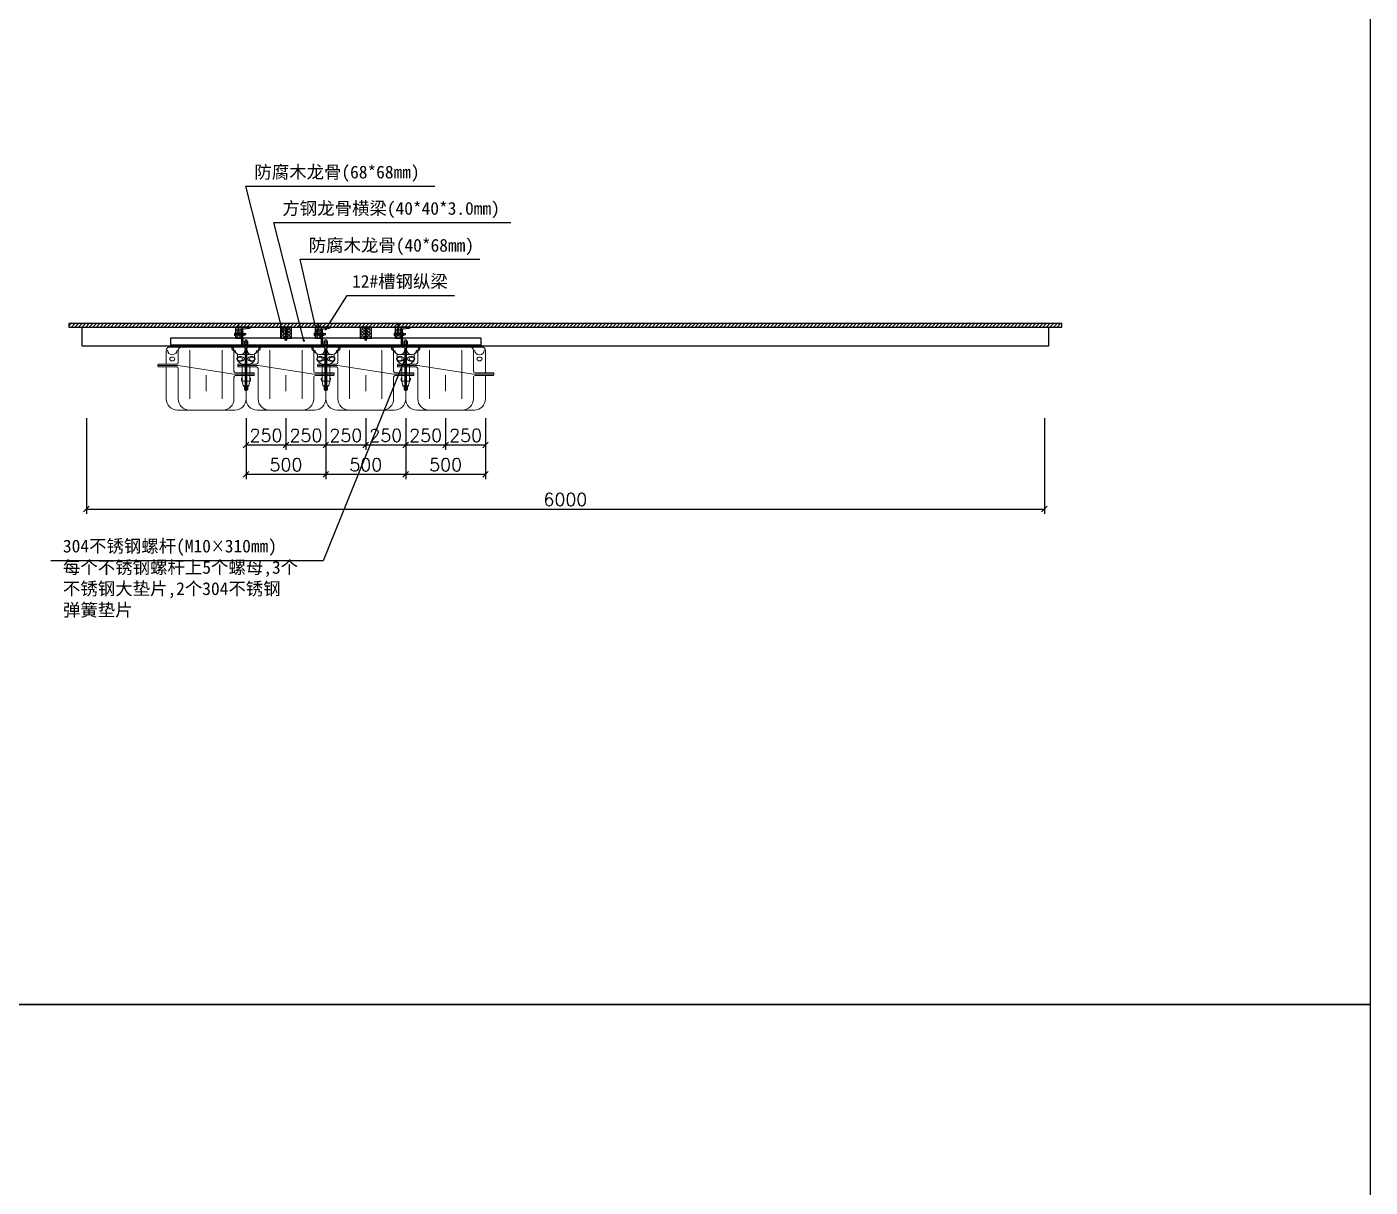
# Model space of a CAD drawing. Extents: x 36536 to 256213, y 18389 to 106449.
# Drawn here: x 247800 to 256213, y 89170 to 96437 of the extents above; entities that cross this region are included whole.
import ezdxf

# ---------------------------------------------------------------- set-up
doc = ezdxf.new("R2010")
doc.units = 0
doc.header["$LTSCALE"] = 1000
doc.header["$MEASUREMENT"] = 0
doc.layers.add('FT', color=251, linetype='Continuous', lineweight=18)
doc.layers.add('五金件', color=4, linetype='Continuous', lineweight=9)
for name, color, linetype in [('木龙骨', 25, 'Continuous'), ('短销钉', 253, 'Continuous'), ('码头标注', 3, 'Continuous'), ('螺栓', 146, 'Continuous'), ('防腐木面板', 36, 'Continuous')]:
    doc.layers.add(name, color=color, linetype=linetype)
doc.styles.get("Standard").update_dxf_attribs({"font": 'simplex.shx', "bigfont": 'hztxt.shx'})
doc.styles.add('黑体', font='simhei.ttf', dxfattribs={"width": 0.8})
doc.dimstyles.new('ISO-25', dxfattribs={"dimtxt": 2.5, "dimasz": 2.5, "dimexe": 1.25, "dimexo": 0.625, "dimtad": 1, "dimtxsty": 'Standard', "dimcen": 2.5, "dimadec": 0, "dimazin": 0, "dimtfac": 1, "dimtmove": 0, "dimatfit": 3, "dimfxl": 1, "dimarcsym": 0})

# ---------------------------------------------------------------- blocks, each defined once
blk = doc.blocks.new('sd')
at = {"layer": '五金件'}
for p, q in [((-38, 2.5), (-48, 0)), ((-38, -2.5), (-48, 0)), ((-38, 2.5), (-2.0625, 2.5)), ((-38, -2.5), (-2.0625, -2.5))]:
    blk.add_line(p, q, dxfattribs=at)
for points in [[(-38.0625, -2.5), (-39.0119, 2.247)], [(-38.0625, -2.5), (-37.0625, 2.5)], [(-36.0625, -2.5), (-37.0625, 2.5)], [(-36.0625, -2.5), (-35.0625, 2.5)], [(-34.0625, -2.5), (-35.0625, 2.5)], [(-34.0625, -2.5), (-33.0625, 2.5)], [(-32.0625, -2.5), (-33.0625, 2.5)], [(-32.0625, -2.5), (-31.0625, 2.5)], [(-30.0625, -2.5), (-31.0625, 2.5)], [(-30.0625, -2.5), (-29.0625, 2.5)], [(-28.0625, -2.5), (-29.0625, 2.5)], [(-28.0625, -2.5), (-27.0625, 2.5)], [(-26.0625, -2.5), (-27.0625, 2.5)], [(-26.0625, -2.5), (-25.0625, 2.5)], [(-24.0625, -2.5), (-25.0625, 2.5)], [(-24.0625, -2.5), (-23.0625, 2.5)], [(-22.0625, -2.5), (-23.0625, 2.5)], [(-22.0625, -2.5), (-21.0625, 2.5)], [(-20.0625, -2.5), (-21.0625, 2.5)], [(-20.0625, -2.5), (-19.0625, 2.5)], [(-18.0625, -2.5), (-19.0625, 2.5)], [(-18.0625, -2.5), (-17.0625, 2.5)], [(-16.0625, -2.5), (-17.0625, 2.5)], [(-16.0625, -2.5), (-15.0625, 2.5)], [(-14.0625, -2.5), (-15.0625, 2.5)], [(-14.0625, -2.5), (-13.0625, 2.5)], [(-12.0625, -2.5), (-13.0625, 2.5)], [(-12.0625, -2.5), (-11.0625, 2.5)], [(-10.0625, -2.5), (-11.0625, 2.5)], [(-10.0625, -2.5), (-9.0625, 2.5)], [(-8.0625, -2.5), (-9.0625, 2.5)], [(-8.0625, -2.5), (-7.0625, 2.5)], [(-6.0625, -2.5), (-7.0625, 2.5)], [(-6.0625, -2.5), (-5.0625, 2.5)], [(-4.0625, -2.5), (-5.0625, 2.5)], [(-4.0625, -2.5), (-3.0625, 2.5)], [(-2.0625, -2.5), (-3.0625, 2.5)], [(-1.5, -4), (-3, 0), (-1.5, 4)], [(-1.5, 4), (0, 4), (0, -4), (-1.5, -4)]]:
    blk.add_lwpolyline(points, dxfattribs=at)
blk = doc.blocks.new('ls')
at = {"layer": '螺栓'}
for p, q in [((-9.6, -1), (-8.6, 0)), ((8.6, 0), (-8.6, 0)), ((9.6, -1), (8.6, 0)), ((-9.6, -1), (-9.6, -7.4)), ((-3.4, -82.7), (-4.8, -81.2)), ((9.6, -5.8), (9.6, -1))]:
    blk.add_line(p, q, dxfattribs=at)
for points in [[(-7.2, 0), (7.2, 0)], [(-4.8, 0), (-4.8, -5.8)], [(4.8, -5.8), (4.8, 0)], [(-9.6, -5.8), (9.6, -5.8), (9.6, -7.4), (-9.6, -7.4)], [(9.6, -66.4), (-9.6, -66.4)], [(-9.6, -68.3), (-9.6, -66.4)], [(9.6, -68.3), (-9.6, -68.3)], [(7.7, -5.8), (-7.7, -5.8)], [(7.7, -68.3), (7.7, -74.1), (-7.7, -74.1), (-7.7, -68.3)], [(-5.2, -74.1), (-5.2, -68.3)], [(-4.8, -5.8), (-4.8, -66.4)], [(-4.8, -81.2), (-4.8, -74.1)], [(-3.4, -5.8), (-3.4, -66.4)], [(-3.4, -82.7), (-3.4, -74.1)], [(3.4, -82.7), (-3.4, -82.7)], [(3.4, -5.8), (3.4, -66.4)], [(3.4, -82.7), (3.4, -74.1)], [(3.4, -82.7), (4.8, -81.2)], [(4.8, -5.8), (4.8, -66.4)], [(4.8, -81.2), (4.8, -74.1)], [(5.2, -68.3), (5.2, -74.1)], [(9.6, -66.4), (9.6, -68.3)]]:
    blk.add_lwpolyline(points, dxfattribs=at)
for points in [[(-7.4, -0.2), (-6.5, -0.6), (-5.6, -0.6), (-4.8, -0.1)], [(-4.8, 0), (-1.7, -1.1), (1.7, -1.1), (4.8, 0)], [(4.8, -0.1), (5.6, -0.6), (6.5, -0.6), (7.4, -0.2)]]:
    blk.add_open_spline(points, degree=3, dxfattribs=at)
blk = doc.blocks.new('dxd')
at = {"layer": '短销钉', "lineweight": 13}
for p, q in [((-85.7, 227.1), (-55.8, 200.2)), ((-79, 244.5), (79, 244.5)), ((-77.5, 244.5), (-77.5, 246.5)), ((-77.5, 246.5), (77.5, 246.5)), ((-52.5, 180.1), (-52.5, 192.7)), ((-42.5, 197.2), (42.5, 197.2)), ((52.5, 180.1), (52.5, 192.7)), ((85.7, 227.1), (55.8, 200.2)), ((77.5, 244.5), (77.5, 246.5)), ((-48.8, 152.9), (-27.7, 135.8)), ((-24, 30), (-24, 128)), ((-19.2, 132.8), (19.2, 132.8)), ((24, 30), (24, 128)), ((48.8, 152.9), (27.7, 135.8)), ((-29, 38.9), (-29, 45)), ((-26, 48), (-24, 48)), ((-24, 30), (24, 30)), ((-24, 30), (-18.4, 2)), ((-16, 0), (16, 0)), ((-6, 39), (-6, 44.3)), ((6, 39), (6, 44.3)), ((24, 30), (18.4, 2)), ((26, 48), (24, 48)), ((29, 38.9), (29, 45))]:
    blk.add_line(p, q, dxfattribs=at)
at = {"layer": '短销钉', "lineweight": 13, "ltscale": 0.1}
for p, q in [((-18.4, 2), (-18, 0)), ((-18, 0), (-16, 0)), ((16, 0), (18, 0)), ((18.4, 2), (18, 0))]:
    blk.add_line(p, q, dxfattribs=at)
at = {"layer": '短销钉', "lineweight": 13}
for centre, radius, start, end in [((-79, 234.5), 10, 90, 228.00092), ((0, -1254.1), 1502.6, 87.04345, 92.95655), ((-43.5, 170), 13.5, 126.56574, 231), ((-62.5, 192.7), 10, 0, 48.00092), ((-34.5, 154.5), 31.4, 56.41658, 122.85309), ((-25.5, 170), 13.5, 308.36964, 51.90106), ((25.5, 170), 13.5, 128.09894, 231.63036), ((34.5, 154.5), 31.3, 57.12872, 123.60194), ((43.5, 170), 13.5, 309, 53.43426), ((62.5, 192.7), 10, 131.99908, 180), ((79, 234.5), 10, 311.99908, 90), ((-42.5, 160.6), 10, 184.14788, 231), ((-34.5, 185.6), 31.4, 236.13806, 303.55692), ((-34, 128), 10, 0, 51), ((34.5, 185.6), 31.4, 236.43853, 303.86649), ((34, 128), 10, 129, 180), ((42.5, 160.6), 10, 309, 355.85212), ((-26, 45), 3, 90, 180), ((-16, 2.5), 2.5, 191.30993, 270), ((-3, 44.3), 3, 115.37693, 180), ((0, 38), 10, 64.62307, 115.37693), ((3, 44.3), 3, 0, 64.62307), ((16, 2.5), 2.5, 270, 348.69007), ((26, 45), 3, 0, 90)]:
    blk.add_arc(centre, radius, start, end, dxfattribs=at)
for centre, major_axis, start_param, end_param in [((-23, 38.9), (0, -9), 4.712389, 6.115737), ((0, 39), (0, 9), 1.570796, 4.712389)]:
    blk.add_ellipse(centre, major_axis=major_axis, ratio=0.666667, start_param=start_param, end_param=end_param, dxfattribs=at)
at = {"layer": '短销钉', "lineweight": 13, "extrusion": (0, 0, -1)}
blk.add_ellipse((23, 38.9), major_axis=(0, -9), ratio=0.666667, start_param=4.712389, end_param=6.115737, dxfattribs=at)
blk = doc.blocks.new('lmxft')
at = {"layer": 'FT'}
for p, q in [((-250, 234.5), (-250, 375)), ((-230, 395), (230, 395)), ((-208.5, 397), (-208.5, 395)), ((-174.3, 244.5), (-174.3, 375)), ((-101.4, 70), (-101.4, 375)), ((101.4, 70), (101.4, 375)), ((174.3, 298.5), (174.3, 375)), ((208.2, 397), (208.2, 395)), ((250, 375), (250, 288.5)), ((174.3, 279.5), (-174.3, 225.5)), ((174.3, 279.5), (302.1, 279.5)), ((174.3, 260.5), (174.3, 70)), ((184.3, 288.5), (298.1, 288.5)), ((184.3, 270.5), (298.1, 270.5)), ((250, 270.5), (250, 70)), ((-302, 225.5), (-174.3, 225.5)), ((-298, 234.5), (-184.3, 234.5)), ((-298, 216.5), (-184.3, 216.5)), ((-250, 70), (-250, 216.5)), ((-174.3, 206.5), (-174.3, 70)), ((0, 117.8), (0, 219.2)), ((-180, 0), (180, 0))]:
    blk.add_line(p, q, dxfattribs=at)
at = {"layer": 'FT', "ltscale": 0.5}
for p, q in [((302.1, 284.5), (302.1, 274.5)), ((-302, 230.5), (-302, 220.5))]:
    blk.add_line(p, q, dxfattribs=at)
at = {"layer": 'FT'}
for centre, radius, start, end in [((-230, 375), 20, 90, 180), ((-0.2, -6836.5), 7236.5, 88.35013, 91.64987), ((-154.3, 375), 20, 90, 180), ((154.3, 375), 20, 0, 90), ((230, 375), 20, 0, 90), ((184.3, 298.5), 10, 180, 270), ((184.3, 260.5), 10, 90, 180), ((298.1, 274.5), 4, 270, 0), ((-298, 220.5), 4, 180, 270), ((-184.3, 244.5), 10, 270, 0), ((-184.3, 206.5), 10, 0, 90), ((-180, 70), 70, 180, 270), ((-104.3, 70), 70, 180, 270), ((104.3, 70), 70, 270, 0), ((180, 70), 70, 270, 0)]:
    blk.add_arc(centre, radius, start, end, dxfattribs=at)
at = {"layer": 'FT', "ltscale": 0.5}
for centre, start, end in [((298.1, 284.5), 0, 90), ((-298, 230.5), 90, 180)]:
    blk.add_arc(centre, 4, start, end, dxfattribs=at)
at = {"layer": 'FT', "extrusion": (0, 0, -1)}
blk.add_ellipse((-212.1, 375), major_axis=(-30.4, 0), ratio=0.921809, start_param=3.141593, end_param=6.283185, dxfattribs=at)
at = {"layer": 'FT'}
blk.add_ellipse((211.9, 375.4), major_axis=(30.4, 0.1), ratio=0.921809, start_param=3.141593, end_param=6.283185, dxfattribs=at)
blk.add_ellipse((-212.1, 320.5), major_axis=(-16, 0), ratio=0.75, dxfattribs=at)
at = {"layer": 'FT', "extrusion": (0, 0, -1)}
blk.add_ellipse((212.1, 320.5), major_axis=(16, 0), ratio=0.75, dxfattribs=at)
blk = doc.blocks.new('_Oblique')
at = {"color": 0, "linetype": 'ByBlock', "lineweight": -2}
blk.add_line((-0.5, -0.5), (0.5, 0.5), dxfattribs=at)
blk = doc.blocks.new('*D606')
at = {"layer": 'Defpoints', "color": 0, "transparency": 16777216}
for p in [(248172.6, 94036.1), (254172.6, 94036.1), (254172.6, 93416.4)]:
    blk.add_point(p, dxfattribs=at)
at = {"layer": '码头标注', "color": 0, "lineweight": -2, "transparency": 16777216}
for p, q in [((248172.6, 93986.1), (248172.6, 93386.4)), ((254172.6, 93986.1), (254172.6, 93386.4)), ((248172.6, 93416.4), (254172.6, 93416.4))]:
    blk.add_line(p, q, dxfattribs=at)
at = {"layer": '码头标注', "color": 0, "lineweight": -2, "transparency": 16777216, "xscale": 35, "yscale": 35, "zscale": 35, "rotation": 180}
blk.add_blockref('_Oblique', (248172.6, 93416.4), dxfattribs=at)
at = {"layer": '码头标注', "color": 0, "lineweight": -2, "transparency": 16777216, "xscale": 35, "yscale": 35, "zscale": 35}
blk.add_blockref('_Oblique', (254172.6, 93416.4), dxfattribs=at)
at = {"layer": '码头标注', "color": 7, "transparency": 16777216, "insert": (251172.6, 93476.4), "char_height": 80, "attachment_point": 5}
blk.add_mtext('6000', dxfattribs=at)
blk = doc.blocks.new('*D607')
at = {"layer": 'Defpoints', "color": 0, "transparency": 16777216}
for p in [(249172.6, 94036.1), (249422.6, 94036.1), (249422.6, 93817.9)]:
    blk.add_point(p, dxfattribs=at)
at = {"layer": '码头标注', "color": 0, "lineweight": -2, "transparency": 16777216}
for p, q in [((249172.6, 93986.1), (249172.6, 93787.9)), ((249422.6, 93986.1), (249422.6, 93787.9)), ((249172.6, 93817.9), (249422.6, 93817.9))]:
    blk.add_line(p, q, dxfattribs=at)
at = {"layer": '码头标注', "color": 0, "lineweight": -2, "transparency": 16777216, "xscale": 35, "yscale": 35, "zscale": 35, "rotation": 180}
blk.add_blockref('_Oblique', (249172.6, 93817.9), dxfattribs=at)
at = {"layer": '码头标注', "color": 0, "lineweight": -2, "transparency": 16777216, "xscale": 35, "yscale": 35, "zscale": 35}
blk.add_blockref('_Oblique', (249422.6, 93817.9), dxfattribs=at)
at = {"layer": '码头标注', "color": 7, "transparency": 16777216, "insert": (249297.6, 93877.9), "char_height": 80, "attachment_point": 5}
blk.add_mtext('250', dxfattribs=at)
blk = doc.blocks.new('*D608')
at = {"layer": 'Defpoints', "color": 0, "transparency": 16777216}
for p in [(249422.6, 94036.1), (249672.6, 94036.1), (249672.6, 93817.9)]:
    blk.add_point(p, dxfattribs=at)
at = {"layer": '码头标注', "color": 0, "lineweight": -2, "transparency": 16777216}
for p, q in [((249422.6, 93986.1), (249422.6, 93787.9)), ((249672.6, 93986.1), (249672.6, 93787.9)), ((249422.6, 93817.9), (249672.6, 93817.9))]:
    blk.add_line(p, q, dxfattribs=at)
at = {"layer": '码头标注', "color": 0, "lineweight": -2, "transparency": 16777216, "xscale": 35, "yscale": 35, "zscale": 35, "rotation": 180}
blk.add_blockref('_Oblique', (249422.6, 93817.9), dxfattribs=at)
at = {"layer": '码头标注', "color": 0, "lineweight": -2, "transparency": 16777216, "xscale": 35, "yscale": 35, "zscale": 35}
blk.add_blockref('_Oblique', (249672.6, 93817.9), dxfattribs=at)
at = {"layer": '码头标注', "color": 7, "transparency": 16777216, "insert": (249547.6, 93877.9), "char_height": 80, "attachment_point": 5}
blk.add_mtext('250', dxfattribs=at)
blk = doc.blocks.new('*D609')
at = {"layer": 'Defpoints', "color": 0, "transparency": 16777216}
for p in [(249672.6, 94036.1), (249922.6, 94036.1), (249922.6, 93817.9)]:
    blk.add_point(p, dxfattribs=at)
at = {"layer": '码头标注', "color": 0, "lineweight": -2, "transparency": 16777216}
for p, q in [((249672.6, 93986.1), (249672.6, 93787.9)), ((249922.6, 93986.1), (249922.6, 93787.9)), ((249672.6, 93817.9), (249922.6, 93817.9))]:
    blk.add_line(p, q, dxfattribs=at)
at = {"layer": '码头标注', "color": 0, "lineweight": -2, "transparency": 16777216, "xscale": 35, "yscale": 35, "zscale": 35, "rotation": 180}
blk.add_blockref('_Oblique', (249672.6, 93817.9), dxfattribs=at)
at = {"layer": '码头标注', "color": 0, "lineweight": -2, "transparency": 16777216, "xscale": 35, "yscale": 35, "zscale": 35}
blk.add_blockref('_Oblique', (249922.6, 93817.9), dxfattribs=at)
at = {"layer": '码头标注', "color": 7, "transparency": 16777216, "insert": (249797.6, 93877.9), "char_height": 80, "attachment_point": 5}
blk.add_mtext('250', dxfattribs=at)
blk = doc.blocks.new('*D610')
at = {"layer": 'Defpoints', "color": 0, "transparency": 16777216}
for p in [(249922.6, 94036.1), (250172.6, 94036.1), (250172.6, 93817.9)]:
    blk.add_point(p, dxfattribs=at)
at = {"layer": '码头标注', "color": 0, "lineweight": -2, "transparency": 16777216}
for p, q in [((249922.6, 93986.1), (249922.6, 93787.9)), ((250172.6, 93986.1), (250172.6, 93787.9)), ((249922.6, 93817.9), (250172.6, 93817.9))]:
    blk.add_line(p, q, dxfattribs=at)
at = {"layer": '码头标注', "color": 0, "lineweight": -2, "transparency": 16777216, "xscale": 35, "yscale": 35, "zscale": 35, "rotation": 180}
blk.add_blockref('_Oblique', (249922.6, 93817.9), dxfattribs=at)
at = {"layer": '码头标注', "color": 0, "lineweight": -2, "transparency": 16777216, "xscale": 35, "yscale": 35, "zscale": 35}
blk.add_blockref('_Oblique', (250172.6, 93817.9), dxfattribs=at)
at = {"layer": '码头标注', "color": 7, "transparency": 16777216, "insert": (250047.6, 93877.9), "char_height": 80, "attachment_point": 5}
blk.add_mtext('250', dxfattribs=at)
blk = doc.blocks.new('*D611')
at = {"layer": 'Defpoints', "color": 0, "transparency": 16777216}
for p in [(250172.6, 94036.1), (250422.6, 94036.1), (250422.6, 93817.9)]:
    blk.add_point(p, dxfattribs=at)
at = {"layer": '码头标注', "color": 0, "lineweight": -2, "transparency": 16777216}
for p, q in [((250172.6, 93986.1), (250172.6, 93787.9)), ((250422.6, 93986.1), (250422.6, 93787.9)), ((250172.6, 93817.9), (250422.6, 93817.9))]:
    blk.add_line(p, q, dxfattribs=at)
at = {"layer": '码头标注', "color": 0, "lineweight": -2, "transparency": 16777216, "xscale": 35, "yscale": 35, "zscale": 35, "rotation": 180}
blk.add_blockref('_Oblique', (250172.6, 93817.9), dxfattribs=at)
at = {"layer": '码头标注', "color": 0, "lineweight": -2, "transparency": 16777216, "xscale": 35, "yscale": 35, "zscale": 35}
blk.add_blockref('_Oblique', (250422.6, 93817.9), dxfattribs=at)
at = {"layer": '码头标注', "color": 7, "transparency": 16777216, "insert": (250297.6, 93877.9), "char_height": 80, "attachment_point": 5}
blk.add_mtext('250', dxfattribs=at)
blk = doc.blocks.new('*D612')
at = {"layer": 'Defpoints', "color": 0, "transparency": 16777216}
for p in [(250422.6, 94036.1), (250672.6, 94036.1), (250672.6, 93817.9)]:
    blk.add_point(p, dxfattribs=at)
at = {"layer": '码头标注', "color": 0, "lineweight": -2, "transparency": 16777216}
for p, q in [((250422.6, 93986.1), (250422.6, 93787.9)), ((250672.6, 93986.1), (250672.6, 93787.9)), ((250422.6, 93817.9), (250672.6, 93817.9))]:
    blk.add_line(p, q, dxfattribs=at)
at = {"layer": '码头标注', "color": 0, "lineweight": -2, "transparency": 16777216, "xscale": 35, "yscale": 35, "zscale": 35, "rotation": 180}
blk.add_blockref('_Oblique', (250422.6, 93817.9), dxfattribs=at)
at = {"layer": '码头标注', "color": 0, "lineweight": -2, "transparency": 16777216, "xscale": 35, "yscale": 35, "zscale": 35}
blk.add_blockref('_Oblique', (250672.6, 93817.9), dxfattribs=at)
at = {"layer": '码头标注', "color": 7, "transparency": 16777216, "insert": (250547.6, 93877.9), "char_height": 80, "attachment_point": 5}
blk.add_mtext('250', dxfattribs=at)
blk = doc.blocks.new('*D613')
at = {"layer": 'Defpoints', "color": 0, "transparency": 16777216}
for p in [(249172.6, 94036.1), (249672.6, 94036.1), (249672.6, 93634.2)]:
    blk.add_point(p, dxfattribs=at)
at = {"layer": '码头标注', "color": 0, "lineweight": -2, "transparency": 16777216}
for p, q in [((249172.6, 93986.1), (249172.6, 93604.2)), ((249672.6, 93986.1), (249672.6, 93604.2)), ((249172.6, 93634.2), (249672.6, 93634.2))]:
    blk.add_line(p, q, dxfattribs=at)
at = {"layer": '码头标注', "color": 0, "lineweight": -2, "transparency": 16777216, "xscale": 35, "yscale": 35, "zscale": 35, "rotation": 180}
blk.add_blockref('_Oblique', (249172.6, 93634.2), dxfattribs=at)
at = {"layer": '码头标注', "color": 0, "lineweight": -2, "transparency": 16777216, "xscale": 35, "yscale": 35, "zscale": 35}
blk.add_blockref('_Oblique', (249672.6, 93634.2), dxfattribs=at)
at = {"layer": '码头标注', "color": 7, "transparency": 16777216, "insert": (249422.6, 93694.2), "char_height": 80, "attachment_point": 5}
blk.add_mtext('500', dxfattribs=at)
blk = doc.blocks.new('*D614')
at = {"layer": 'Defpoints', "color": 0, "transparency": 16777216}
for p in [(249672.6, 94036.1), (250172.6, 94036.1), (250172.6, 93634.2)]:
    blk.add_point(p, dxfattribs=at)
at = {"layer": '码头标注', "color": 0, "lineweight": -2, "transparency": 16777216}
for p, q in [((249672.6, 93986.1), (249672.6, 93604.2)), ((250172.6, 93986.1), (250172.6, 93604.2)), ((249672.6, 93634.2), (250172.6, 93634.2))]:
    blk.add_line(p, q, dxfattribs=at)
at = {"layer": '码头标注', "color": 0, "lineweight": -2, "transparency": 16777216, "xscale": 35, "yscale": 35, "zscale": 35, "rotation": 180}
blk.add_blockref('_Oblique', (249672.6, 93634.2), dxfattribs=at)
at = {"layer": '码头标注', "color": 0, "lineweight": -2, "transparency": 16777216, "xscale": 35, "yscale": 35, "zscale": 35}
blk.add_blockref('_Oblique', (250172.6, 93634.2), dxfattribs=at)
at = {"layer": '码头标注', "color": 7, "transparency": 16777216, "insert": (249922.6, 93694.2), "char_height": 80, "attachment_point": 5}
blk.add_mtext('500', dxfattribs=at)
blk = doc.blocks.new('*D615')
at = {"layer": 'Defpoints', "color": 0, "transparency": 16777216}
for p in [(250172.6, 94036.1), (250672.6, 94036.1), (250672.6, 93634.2)]:
    blk.add_point(p, dxfattribs=at)
at = {"layer": '码头标注', "color": 0, "lineweight": -2, "transparency": 16777216}
for p, q in [((250172.6, 93986.1), (250172.6, 93604.2)), ((250672.6, 93986.1), (250672.6, 93604.2)), ((250172.6, 93634.2), (250672.6, 93634.2))]:
    blk.add_line(p, q, dxfattribs=at)
at = {"layer": '码头标注', "color": 0, "lineweight": -2, "transparency": 16777216, "xscale": 35, "yscale": 35, "zscale": 35, "rotation": 180}
blk.add_blockref('_Oblique', (250172.6, 93634.2), dxfattribs=at)
at = {"layer": '码头标注', "color": 0, "lineweight": -2, "transparency": 16777216, "xscale": 35, "yscale": 35, "zscale": 35}
blk.add_blockref('_Oblique', (250672.6, 93634.2), dxfattribs=at)
at = {"layer": '码头标注', "color": 7, "transparency": 16777216, "insert": (250422.6, 93694.2), "char_height": 80, "attachment_point": 5}
blk.add_mtext('500', dxfattribs=at)

msp = doc.modelspace()

# ---------------------------------------------------------------- hatches: boundary and pattern name
at = {"layer": '木龙骨', "lineweight": 5}
h = msp.add_hatch(dxfattribs=at)
h.set_pattern_fill('ANGLE', color=256, scale=2, angle=45, style=0)
h.set_pattern_definition([(45, (200632.798, 114450.904), (-9.8782817, 9.8782817), [10.16, -3.81]), (135, (200632.798, 114450.904), (-9.8782817, -9.8782817), [10.16, -3.81])])
h.paths.add_polyline_path([(249106.068, 94486.136), (249146.068, 94486.136), (249146.068, 94556.136), (249106.068, 94556.136)])
h = msp.add_hatch(dxfattribs=at)
h.set_pattern_fill('ANGLE', color=256, scale=2, angle=45, style=0)
h.set_pattern_definition([(45, (200929.298, 114507.904), (-9.8782817, 9.8782817), [10.16, -3.81]), (135, (200929.298, 114507.904), (-9.8782817, -9.8782817), [10.16, -3.81])])
h.paths.add_polyline_path([(249387.568, 94486.136), (249457.568, 94486.136), (249457.568, 94556.136), (249387.568, 94556.136)])
h = msp.add_hatch(dxfattribs=at)
h.set_pattern_fill('ANGLE', color=256, scale=2, angle=45, style=0)
h.set_pattern_definition([(45, (201132.798, 114450.904), (-9.8782817, 9.8782817), [10.16, -3.81]), (135, (201132.798, 114450.904), (-9.8782817, -9.8782817), [10.16, -3.81])])
h.paths.add_polyline_path([(249606.068, 94486.136), (249646.068, 94486.136), (249646.068, 94556.136), (249606.068, 94556.136)])
h = msp.add_hatch(dxfattribs=at)
h.set_pattern_fill('ANGLE', color=256, scale=2, angle=45, style=0)
h.set_pattern_definition([(45, (201429.298, 114507.904), (-9.8782817, 9.8782817), [10.16, -3.81]), (135, (201429.298, 114507.904), (-9.8782817, -9.8782817), [10.16, -3.81])])
h.paths.add_polyline_path([(249887.568, 94486.136), (249957.568, 94486.136), (249957.568, 94556.136), (249887.568, 94556.136)])
h = msp.add_hatch(dxfattribs=at)
h.set_pattern_fill('ANGLE', color=256, scale=2, angle=45, style=0)
h.set_pattern_definition([(45, (201632.798, 114450.904), (-9.8782817, 9.8782817), [10.16, -3.81]), (135, (201632.798, 114450.904), (-9.8782817, -9.8782817), [10.16, -3.81])])
h.paths.add_polyline_path([(250106.068, 94486.136), (250146.068, 94486.136), (250146.068, 94556.136), (250106.068, 94556.136)])
at = {"layer": '防腐木面板', "lineweight": 5}
h = msp.add_hatch(dxfattribs=at)
h.set_pattern_fill('ANSI31', color=256, scale=5, style=0)
h.set_pattern_definition([(45, (203340.947, 114588.636), (-11.22532, 11.22532), [])])
h.paths.add_polyline_path([(248062.568, 94556.136), (254282.568, 94556.136), (254282.568, 94578.136), (248062.568, 94578.136)])

# ---------------------------------------------------------------- linework, layer by layer
for points in [[(244784.33, 103703.395), (256212.799, 103703.395), (256212.799, 90314.081), (244784.33, 90314.081)], [(248146.068, 94556.136), (254199.068, 94556.136), (254199.068, 94436.136), (248146.068, 94436.136)], [(244784.33, 90314.081), (256212.799, 90314.081), (256212.799, 84980.348), (244784.33, 84980.348)]]:
    msp.add_lwpolyline(points, close=True)
at = {"color": 1}
for points in [[(248699.068, 94446.136), (249146.068, 94446.136), (249146.068, 94486.136), (248699.068, 94486.136)], [(249151.568, 94446.136), (249646.068, 94446.136), (249646.068, 94486.136), (249151.568, 94486.136)], [(249651.568, 94446.136), (250146.068, 94446.136), (250146.068, 94486.136), (249651.568, 94486.136)], [(250151.568, 94446.136), (250646.068, 94446.136), (250646.068, 94486.136), (250151.568, 94486.136)]]:
    msp.add_lwpolyline(points, close=True, dxfattribs=at)
for points in [[(249199.068, 94556.136), (249146.068, 94556.136), (249146.068, 94436.136), (249199.068, 94436.136), (249199.068, 94438.936, 0.38381895), (249196.383, 94441.919), (249156.94, 94446.071, -0.38381895), (249151.568, 94452.038), (249151.568, 94540.235, -0.38381895), (249156.94, 94546.202), (249196.383, 94550.354, 0.38381895), (249199.068, 94553.337)], [(249699.068, 94556.136), (249646.068, 94556.136), (249646.068, 94436.136), (249699.068, 94436.136), (249699.068, 94438.936, 0.38381895), (249696.383, 94441.919), (249656.94, 94446.071, -0.38381895), (249651.568, 94452.038), (249651.568, 94540.235, -0.38381895), (249656.94, 94546.202), (249696.383, 94550.354, 0.38381895), (249699.068, 94553.337)], [(250199.068, 94556.136), (250146.068, 94556.136), (250146.068, 94436.136), (250199.068, 94436.136), (250199.068, 94438.936, 0.38381895), (250196.383, 94441.919), (250156.94, 94446.071, -0.38381895), (250151.568, 94452.038), (250151.568, 94540.235, -0.38381895), (250156.94, 94546.202), (250196.383, 94550.354, 0.38381895), (250199.068, 94553.337)]]:
    msp.add_lwpolyline(points, format="xyb", close=True)
at = {"layer": '五金件'}
for points in [[(249106.068, 94504.136), (249106.068, 94518.136), (249099.402, 94518.136), (249099.402, 94504.136)], [(249106.068, 94507.47), (249106.068, 94514.803), (249099.402, 94514.803), (249099.402, 94507.47)], [(249170.368, 94507.136), (249170.368, 94515.136), (249106.068, 94515.136), (249106.068, 94507.136)], [(249151.568, 94502.136), (249151.568, 94520.136), (249152.568, 94520.136), (249152.568, 94502.136)], [(249152.568, 94505.136), (249152.568, 94517.136), (249153.902, 94517.136), (249153.902, 94505.136)], [(249153.902, 94504.136), (249153.902, 94518.136), (249160.568, 94518.136), (249160.568, 94504.136)], [(249153.902, 94507.47), (249153.902, 94514.803), (249160.568, 94514.803), (249160.568, 94507.47)], [(249166.637, 94159.136), (249178.637, 94159.136), (249178.637, 94475.95), (249166.637, 94475.95)], [(249606.068, 94504.136), (249606.068, 94518.136), (249599.402, 94518.136), (249599.402, 94504.136)], [(249606.068, 94507.47), (249606.068, 94514.803), (249599.402, 94514.803), (249599.402, 94507.47)], [(249670.368, 94507.136), (249670.368, 94515.136), (249606.068, 94515.136), (249606.068, 94507.136)], [(249651.568, 94502.136), (249651.568, 94520.136), (249652.568, 94520.136), (249652.568, 94502.136)], [(249652.568, 94505.136), (249652.568, 94517.136), (249653.902, 94517.136), (249653.902, 94505.136)], [(249653.902, 94504.136), (249653.902, 94518.136), (249660.568, 94518.136), (249660.568, 94504.136)], [(249653.902, 94507.47), (249653.902, 94514.803), (249660.568, 94514.803), (249660.568, 94507.47)], [(249666.637, 94159.136), (249678.637, 94159.136), (249678.637, 94475.95), (249666.637, 94475.95)], [(250106.068, 94504.136), (250106.068, 94518.136), (250099.402, 94518.136), (250099.402, 94504.136)], [(250106.068, 94507.47), (250106.068, 94514.803), (250099.402, 94514.803), (250099.402, 94507.47)], [(250170.368, 94507.136), (250170.368, 94515.136), (250106.068, 94515.136), (250106.068, 94507.136)], [(250151.568, 94502.136), (250151.568, 94520.136), (250152.568, 94520.136), (250152.568, 94502.136)], [(250152.568, 94505.136), (250152.568, 94517.136), (250153.902, 94517.136), (250153.902, 94505.136)], [(250153.902, 94504.136), (250153.902, 94518.136), (250160.568, 94518.136), (250160.568, 94504.136)], [(250153.902, 94507.47), (250153.902, 94514.803), (250160.568, 94514.803), (250160.568, 94507.47)], [(250166.637, 94159.136), (250178.637, 94159.136), (250178.637, 94475.95), (250166.637, 94475.95)], [(249159.137, 94443.975), (249186.137, 94443.975), (249186.137, 94445.475), (249159.137, 94445.475)], [(249162.137, 94457.475), (249183.137, 94457.475), (249183.137, 94467.475), (249162.137, 94467.475)], [(249162.137, 94447.475), (249183.137, 94447.475), (249183.137, 94457.475), (249162.137, 94457.475)], [(249163.637, 94445.475), (249181.637, 94445.475), (249181.637, 94447.475), (249163.637, 94447.475)], [(249167.137, 94457.475), (249178.137, 94457.475), (249178.137, 94467.475), (249167.137, 94467.475)], [(249167.137, 94447.475), (249178.137, 94447.475), (249178.137, 94457.475), (249167.137, 94457.475)], [(249659.137, 94443.975), (249686.137, 94443.975), (249686.137, 94445.475), (249659.137, 94445.475)], [(249662.137, 94457.475), (249683.137, 94457.475), (249683.137, 94467.475), (249662.137, 94467.475)], [(249662.137, 94447.475), (249683.137, 94447.475), (249683.137, 94457.475), (249662.137, 94457.475)], [(249663.637, 94445.475), (249681.637, 94445.475), (249681.637, 94447.475), (249663.637, 94447.475)], [(249667.137, 94457.475), (249678.137, 94457.475), (249678.137, 94467.475), (249667.137, 94467.475)], [(249667.137, 94447.475), (249678.137, 94447.475), (249678.137, 94457.475), (249667.137, 94457.475)], [(250159.137, 94443.975), (250186.137, 94443.975), (250186.137, 94445.475), (250159.137, 94445.475)], [(250162.137, 94457.475), (250183.137, 94457.475), (250183.137, 94467.475), (250162.137, 94467.475)], [(250162.137, 94447.475), (250183.137, 94447.475), (250183.137, 94457.475), (250162.137, 94457.475)], [(250163.637, 94445.475), (250181.637, 94445.475), (250181.637, 94447.475), (250163.637, 94447.475)], [(250167.137, 94457.475), (250178.137, 94457.475), (250178.137, 94467.475), (250167.137, 94467.475)], [(250167.137, 94447.475), (250178.137, 94447.475), (250178.137, 94457.475), (250167.137, 94457.475)], [(249155.637, 94187.636), (249189.637, 94187.636), (249189.637, 94186.136), (249155.637, 94186.136)], [(249162.137, 94184.136), (249183.137, 94184.136), (249183.137, 94174.136), (249162.137, 94174.136)], [(249162.137, 94174.136), (249183.137, 94174.136), (249183.137, 94164.136), (249162.137, 94164.136)], [(249163.637, 94186.136), (249181.637, 94186.136), (249181.637, 94184.136), (249163.637, 94184.136)], [(249167.137, 94184.136), (249178.137, 94184.136), (249178.137, 94174.136), (249167.137, 94174.136)], [(249167.137, 94174.136), (249178.137, 94174.136), (249178.137, 94164.136), (249167.137, 94164.136)], [(249655.637, 94187.636), (249689.637, 94187.636), (249689.637, 94186.136), (249655.637, 94186.136)], [(249662.137, 94184.136), (249683.137, 94184.136), (249683.137, 94174.136), (249662.137, 94174.136)], [(249662.137, 94174.136), (249683.137, 94174.136), (249683.137, 94164.136), (249662.137, 94164.136)], [(249663.637, 94186.136), (249681.637, 94186.136), (249681.637, 94184.136), (249663.637, 94184.136)], [(249667.137, 94184.136), (249678.137, 94184.136), (249678.137, 94174.136), (249667.137, 94174.136)], [(249667.137, 94174.136), (249678.137, 94174.136), (249678.137, 94164.136), (249667.137, 94164.136)], [(250155.637, 94187.636), (250189.637, 94187.636), (250189.637, 94186.136), (250155.637, 94186.136)], [(250162.137, 94184.136), (250183.137, 94184.136), (250183.137, 94174.136), (250162.137, 94174.136)], [(250162.137, 94174.136), (250183.137, 94174.136), (250183.137, 94164.136), (250162.137, 94164.136)], [(250163.637, 94186.136), (250181.637, 94186.136), (250181.637, 94184.136), (250163.637, 94184.136)], [(250167.137, 94184.136), (250178.137, 94184.136), (250178.137, 94174.136), (250167.137, 94174.136)], [(250167.137, 94174.136), (250178.137, 94174.136), (250178.137, 94164.136), (250167.137, 94164.136)]]:
    msp.add_lwpolyline(points, close=True, dxfattribs=at)
for points in [[(249153.902, 94512.47), (249152.568, 94511.136)], [(249153.902, 94511.136), (249152.568, 94509.803)], [(249653.902, 94512.47), (249652.568, 94511.136)], [(249653.902, 94511.136), (249652.568, 94509.803)], [(250153.902, 94512.47), (250152.568, 94511.136)], [(250153.902, 94511.136), (250152.568, 94509.803)], [(249172.637, 94447.475), (249170.637, 94445.475)], [(249174.637, 94447.475), (249172.637, 94445.475)], [(249672.637, 94447.475), (249670.637, 94445.475)], [(249674.637, 94447.475), (249672.637, 94445.475)], [(249172.637, 94186.136), (249170.637, 94184.136)], [(249174.637, 94186.136), (249172.637, 94184.136)], [(249672.637, 94186.136), (249670.637, 94184.136)], [(249674.637, 94186.136), (249672.637, 94184.136)], [(250172.637, 94186.136), (250170.637, 94184.136)], [(250174.637, 94186.136), (250172.637, 94184.136)]]:
    msp.add_lwpolyline(points, dxfattribs=at)
at = {"layer": '木龙骨'}
for points in [[(249106.068, 94486.136), (249146.068, 94486.136), (249146.068, 94556.136), (249106.068, 94556.136)], [(249387.568, 94486.136), (249457.568, 94486.136), (249457.568, 94556.136), (249387.568, 94556.136)], [(249606.068, 94486.136), (249646.068, 94486.136), (249646.068, 94556.136), (249606.068, 94556.136)], [(249887.568, 94486.136), (249957.568, 94486.136), (249957.568, 94556.136), (249887.568, 94556.136)], [(250106.068, 94486.136), (250146.068, 94486.136), (250146.068, 94556.136), (250106.068, 94556.136)]]:
    msp.add_lwpolyline(points, close=True, dxfattribs=at)
at = {"layer": '防腐木面板'}
msp.add_lwpolyline([(248062.568, 94556.136), (254282.568, 94556.136), (254282.568, 94578.136), (248062.568, 94578.136)], close=True, dxfattribs=at)

# ---------------------------------------------------------------- block references
at = {"layer": 'FT', "xscale": -1}
for p in [(248922.568, 94036.136), (249422.568, 94036.136), (249922.568, 94036.136), (250422.568, 94036.136)]:
    msp.add_blockref('lmxft', p, dxfattribs=at)
at = {"layer": '五金件', "xscale": -1, "rotation": 270}
for p in [(249126.068, 94578.136), (249626.068, 94578.136), (250126.068, 94578.136)]:
    msp.add_blockref('sd', p, dxfattribs=at)
at = {"layer": '五金件'}
for p in [(249422.568, 94556.136), (249922.568, 94556.136)]:
    msp.add_blockref('ls', p, dxfattribs=at)
at = {"layer": '短销钉'}
for p in [(249172.637, 94187.636), (249672.637, 94187.636), (250172.637, 94187.636)]:
    msp.add_blockref('dxd', p, dxfattribs=at)

# ---------------------------------------------------------------- texts
at = {"layer": '码头标注', "color": 7, "char_height": 80, "width": 3646.44288, "attachment_point": 1, "style": '黑体'}
for s, insert in [('{\\fSimSun|b0|i0|c134|p2;\\W1;\\C0;防腐木\\C7;龙骨(68*68mm)}', (249224.465, 95567.29)), ('{\\fSimSun|b0|i0|c134|p2;\\W1;\\C0;方钢龙骨横梁\\C7;(40*40*3.0mm)}', (249399.957, 95339.907)), ('{\\fSimSun|b0|i0|c134|p2;\\W1;\\C0;防腐木\\C7;龙骨(40*68mm)}', (249565.107, 95108.676)), ('{\\fSimSun|b0|i0|c134|p2;\\W1;\\C0;12#槽钢纵梁}', (249836.591, 94882.503)), ('{\\fSimSun|b0|i0|c134|p2;\\W1;304不锈钢螺杆(M10\\W0.8;\\C0;×\\W1;\\C7;310mm)\\P每个不锈钢螺杆上5个螺母,3个\\P不锈钢大垫片,2个304不锈钢\\P弹簧垫片}', (248025.968, 93224.874))]:
    msp.add_mtext(s, dxfattribs=dict(at, insert=insert))

# ---------------------------------------------------------------- dimensions: what is measured, and where the dimension line sits
at = {"layer": '码头标注'}
dim = msp.add_linear_dim(base=(254172.568, 93416.364), p1=(248172.568, 94036.136), p2=(254172.568, 94036.136), dimstyle='ISO-25', override={"dimtxt": 80, "dimasz": 35, "dimexe": 30, "dimexo": 50, "dimgap": 20, "dimblk1": 'Oblique', "dimblk2": 'Oblique', "dimsah": 1, "dimclrt": 7, "dimfxl": 250}, dxfattribs=at)
dim.commit()
dim.dimension.update_dxf_attribs({"geometry": '*D606', "text_midpoint": (251172.568, 93476.364)})
for base, p1, p2, picture, middle in [((249422.568, 93817.86), (249172.568, 94036.136), (249422.568, 94036.136), '*D607', (249297.568, 93817.86)), ((249672.568, 93634.173), (249172.568, 94036.136), (249672.568, 94036.136), '*D613', (249422.568, 93634.173)), ((249672.568, 93817.86), (249422.568, 94036.136), (249672.568, 94036.136), '*D608', (249547.568, 93817.86)), ((249922.568, 93817.86), (249672.568, 94036.136), (249922.568, 94036.136), '*D609', (249797.568, 93817.86)), ((250172.568, 93634.173), (249672.568, 94036.136), (250172.568, 94036.136), '*D614', (249922.568, 93634.173)), ((250172.568, 93817.86), (249922.568, 94036.136), (250172.568, 94036.136), '*D610', (250047.568, 93817.86)), ((250422.568, 93817.86), (250172.568, 94036.136), (250422.568, 94036.136), '*D611', (250297.568, 93817.86)), ((250672.568, 93634.173), (250172.568, 94036.136), (250672.568, 94036.136), '*D615', (250422.568, 93634.173)), ((250672.568, 93817.86), (250422.568, 94036.136), (250672.568, 94036.136), '*D612', (250547.568, 93817.86))]:
    dim = msp.add_linear_dim(base=base, p1=p1, p2=p2, dimstyle='ISO-25', override={"dimtxt": 80, "dimasz": 35, "dimexe": 30, "dimexo": 50, "dimgap": 20, "dimblk1": 'Oblique', "dimblk2": 'Oblique', "dimsah": 1, "dimclrt": 7, "dimfxl": 250}, dxfattribs=at)
    dim.commit()
    dim.dimension.update_dxf_attribs({"geometry": picture, "text_midpoint": middle, "dimtype": 160})

# ---------------------------------------------------------------- leaders
for points in [[(249403.987, 94523.668), (249171.931, 95439.375), (250355.428, 95439.375)], [(249534.62, 94471.939), (249347.423, 95211.993), (250830.018, 95211.993)], [(249614.964, 94529.84), (249512.573, 94980.762), (250636.893, 94980.762)], [(249671.673, 94543.135), (249806.215, 94753.447), (250479.111, 94753.447)], [(250172.568, 94372.168), (249655.615, 93091.74), (247950.418, 93091.74)]]:
    msp.add_leader(points, dimstyle='ISO-25', override={"dimasz": 15, "dimtad": 0, "dimldrblk": 'Dot', "dimfxl": 250}, dxfattribs=at)

doc.saveas('drawing.dxf')
